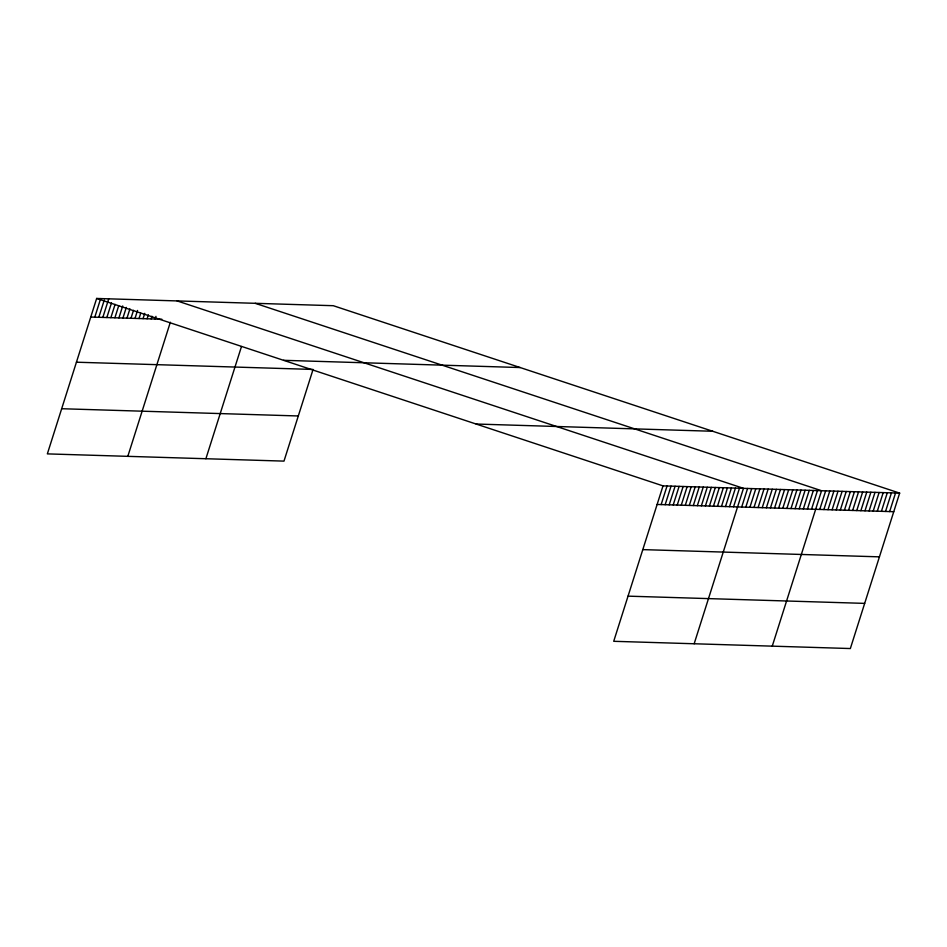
<?xml version="1.0" encoding="UTF-8"?>
<svg xmlns="http://www.w3.org/2000/svg" width="947" height="947" viewBox="0 0 947 947"><rect width="100%" height="100%" fill="white"/><g stroke="black" fill="none" stroke-linecap="round" stroke-linejoin="round"><path stroke-width="1.42" d="M899.65 493.115L663.018 485.882L613.715 641.297L850.347 648.541L899.65 493.115L333.285 305.703L96.653 298.459L47.35 453.885L283.982 461.118L313.066 369.437L76.435 362.204M94.783 317.174L100.678 298.589M98.808 317.292L104.277 300.033M102.832 317.411L108.727 298.826M106.845 317.541L111.486 302.933M110.87 317.659L115.084 304.389M114.895 317.778L118.683 305.834M118.92 317.908L122.708 305.964M122.944 318.026L126.306 307.408M126.969 318.156L129.917 308.864M130.982 318.275L133.515 310.308M135.007 318.393L137.54 310.438M139.031 318.523L140.712 313.208M143.056 318.642L144.737 313.339M147.081 318.772L148.336 314.783M151.106 318.89L151.946 316.239M155.119 319.009L155.971 316.357M127.809 456.347L170.342 322.24M205.89 458.739L241.485 346.531M661.148 504.585L667.043 486M665.161 504.704L671.056 486.119M669.186 504.834L675.081 486.249M673.21 504.952L679.106 486.367M677.235 505.071L683.13 486.498M681.26 505.201L687.155 486.616M685.285 505.319L691.18 486.734M689.298 505.449L695.193 486.865M693.322 505.568L699.217 486.983M697.347 505.686L703.242 487.101M701.372 505.816L707.267 487.232M705.397 505.935L711.292 487.35M709.421 506.053L715.316 487.48M713.434 506.183L719.329 487.598M717.459 506.302L723.354 487.717M721.484 506.432L727.379 487.847M725.509 506.55L731.404 487.965M729.533 506.669L735.428 488.096M733.558 506.799L739.453 488.214M694.163 643.759L743.466 488.332L177.113 300.921M741.69 507.047L747.585 488.463M745.798 507.166L751.693 488.593M749.906 507.296L755.801 488.711M754.013 507.426L759.908 488.841M758.121 507.545L764.016 488.96M762.24 507.675L768.135 489.09M766.348 507.805L772.243 489.22M770.456 507.923L776.351 489.339M774.563 508.054L780.458 489.469M778.671 508.172L784.566 489.599M782.79 508.302L788.685 489.717M786.898 508.432L792.793 489.848M791.005 508.551L796.901 489.966M795.113 508.681L801.008 490.096M799.221 508.799L805.116 490.226M803.34 508.93L809.235 490.345M807.448 509.06L813.343 490.475M811.555 509.178L817.45 490.605M772.255 646.15L821.558 490.724L255.205 303.312M819.771 509.439L825.666 490.854M823.89 509.557L829.785 490.972M827.998 509.687L833.893 491.102M832.105 509.806L838 491.233M836.213 509.936L842.108 491.351M840.32 510.066L846.216 491.481M844.44 510.184L850.335 491.6M848.548 510.315L854.443 491.73M852.655 510.445L858.55 491.86M856.763 510.563L862.658 491.978M860.87 510.693L866.765 492.109M864.99 510.812L870.885 492.239M869.097 510.942L874.992 492.357M873.205 511.072L879.1 492.487M877.313 511.191L883.208 492.606M881.42 511.321L887.315 492.736M885.54 511.439L891.435 492.866M889.647 511.569L895.542 492.985M90.758 317.044L161.83 319.222M283.555 360.31L520.187 367.543M61.673 408.725L298.305 415.97M476.116 424.031L712.748 431.264M657.123 504.455L893.755 511.7M642.8 549.615L879.432 556.848M628.039 596.148L864.67 603.381M96.653 298.459L663.018 485.882"/></g></svg>
